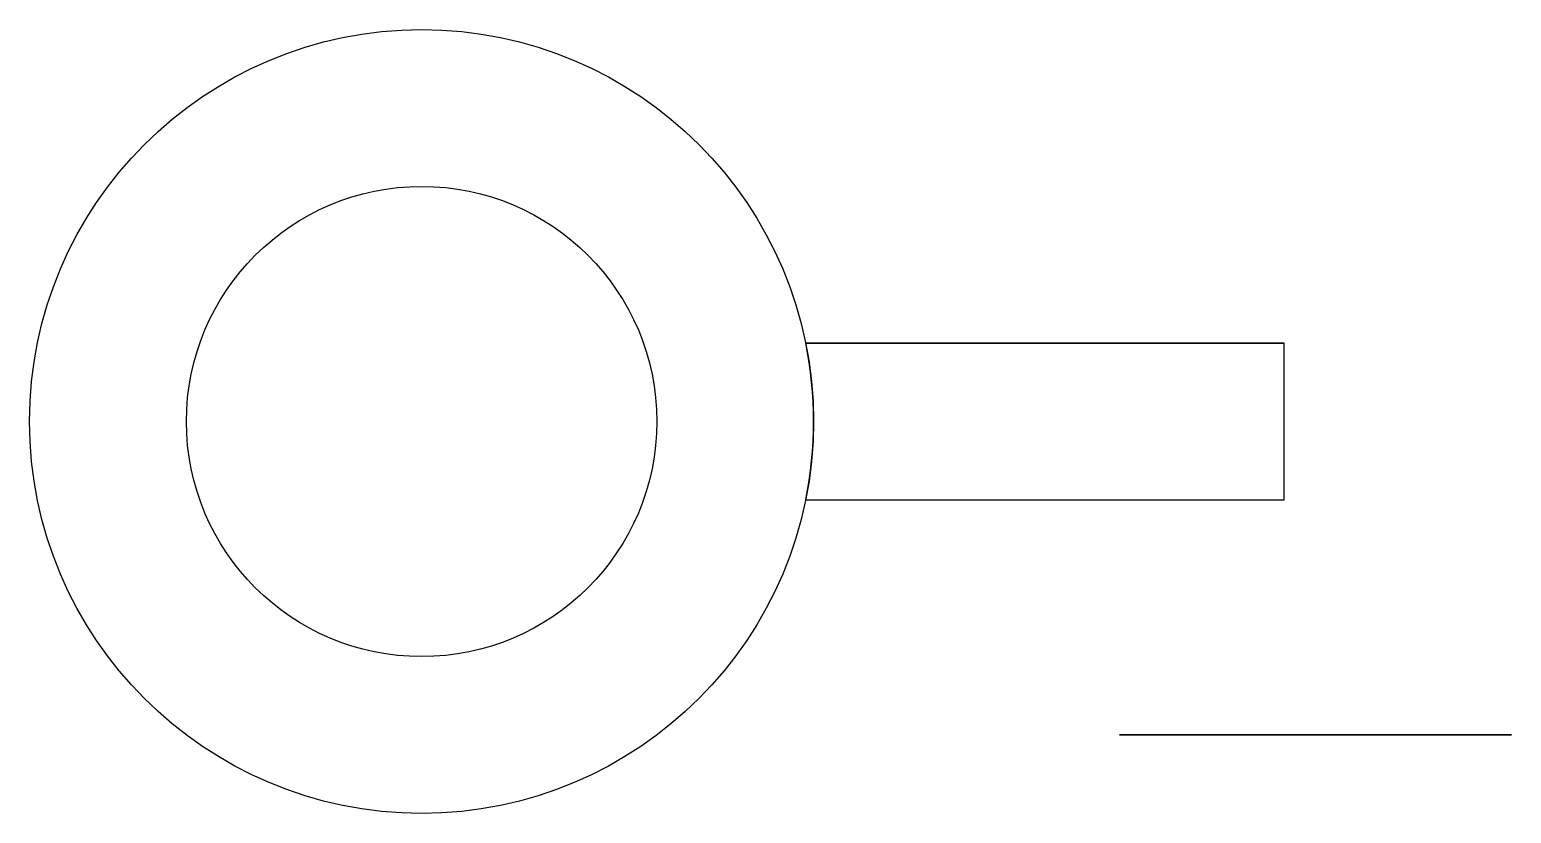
# Model space of a CAD drawing. Header units: millimetres. Extents: x 224.2 to 318.7, y -20 to 30.
import ezdxf

# ---------------------------------------------------------------- set-up
doc = ezdxf.new("R2010")
doc.units = ezdxf.units.MM

msp = doc.modelspace()

# ---------------------------------------------------------------- linework, layer by layer
for p, q in [((273.646, 10.039, 80), (304.151, 10.039, 40)), ((273.646, 0.039, 80), (304.151, 0.039, 40))]:
    msp.add_line(p, q)
at = {"elevation": 40}
msp.add_lwpolyline([(273.646, 0.039), (304.151, 0.039), (304.151, 10.039), (273.646, 10.039)], dxfattribs=at)
for radius in [25, 15]:
    msp.add_circle((249.151, 5.039), radius)
at = {"extrusion": (0, -1, 0)}
msp.add_circle((306.151, 20, 14.961), 12.5, dxfattribs=at)
msp.add_arc((249.151, 5.039, 80), 25, 348.46304, 11.53696)

doc.saveas('drawing.dxf')
